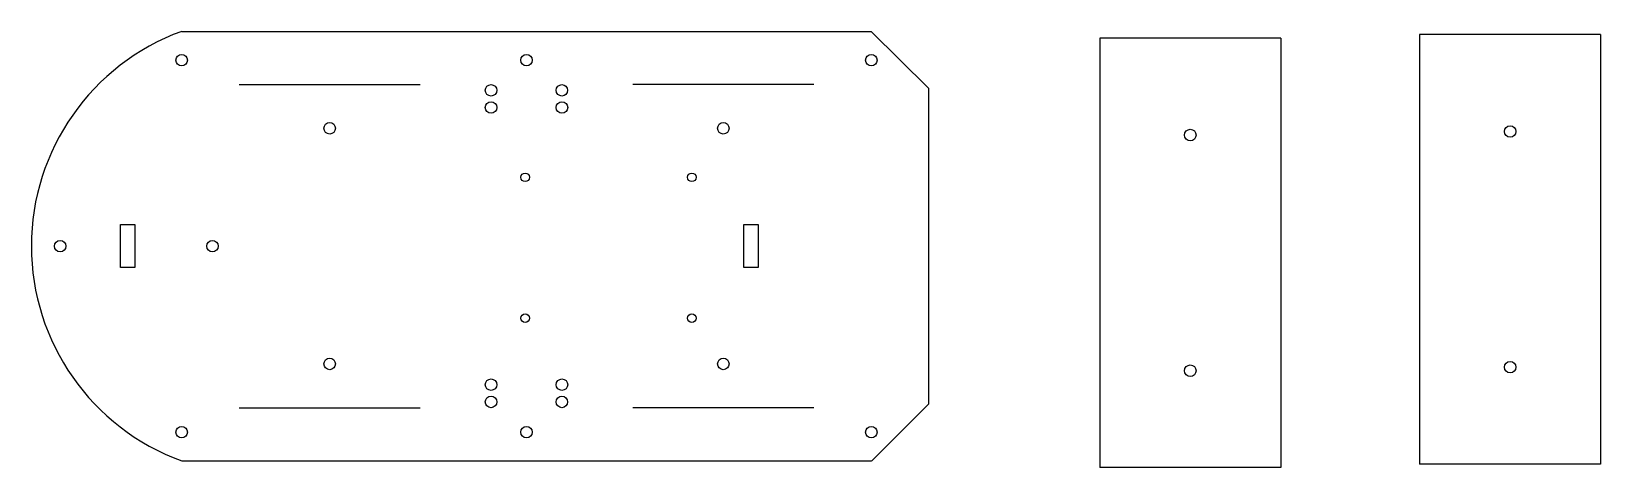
# Model space of a CAD drawing. Header units: millimetres. Extents: x 1388 to 1934, y 1236 to 1387.
import ezdxf

# ---------------------------------------------------------------- set-up
doc = ezdxf.new("R2010")
doc.units = ezdxf.units.MM

msp = doc.modelspace()

# ---------------------------------------------------------------- linework, layer by layer
for p, q in [((1440.45, 1387.48), (1680.45, 1387.48)), ((1440.45, 1387.48), (1460.45, 1387.48)), ((1680.45, 1387.48), (1700.34, 1367.77)), ((1759.96, 1385.12), (1759.96, 1235.69)), ((1822.96, 1385.12), (1759.96, 1385.12)), ((1822.96, 1385.12), (1822.96, 1235.69)), ((1871.27, 1386.37), (1871.27, 1236.94)), ((1934.27, 1386.37), (1871.27, 1386.37)), ((1934.27, 1386.37), (1934.27, 1236.94)), ((1460.45, 1368.98), (1523.45, 1368.98)), ((1548.11, 1368.98), (1548.11, 1368.98)), ((1660.45, 1368.98), (1597.45, 1368.98)), ((1700.34, 1367.77), (1700.34, 1257.77)), ((1419.11, 1312.77), (1419.11, 1320.27)), ((1419.11, 1320.27), (1424.11, 1320.27)), ((1424.11, 1320.27), (1424.11, 1305.27)), ((1636.11, 1312.77), (1636.11, 1320.27)), ((1636.11, 1320.27), (1641.11, 1320.27)), ((1641.11, 1320.27), (1641.11, 1305.27)), ((1419.11, 1305.27), (1419.11, 1312.77)), ((1636.11, 1305.27), (1636.11, 1312.77)), ((1424.11, 1305.27), (1419.11, 1305.27)), ((1641.11, 1305.27), (1636.11, 1305.27)), ((1460.45, 1256.55), (1523.45, 1256.55)), ((1548.11, 1256.55), (1548.11, 1256.55)), ((1660.45, 1256.55), (1597.45, 1256.55)), ((1700.34, 1257.77), (1680.57, 1237.93)), ((1440.45, 1238.05), (1680.45, 1238.05)), ((1822.96, 1235.69), (1759.96, 1235.69)), ((1934.27, 1236.94), (1871.27, 1236.94))]:
    msp.add_line(p, q)
for centre, radius in [((1440.45, 1377.48), 2), ((1560.45, 1377.48), 2), ((1680.45, 1377.48), 2), ((1548.11, 1366.98), 2), ((1572.77, 1366.98), 2), ((1548.11, 1360.98), 2), ((1572.79, 1360.98), 2), ((1491.95, 1353.77), 2), ((1628.95, 1353.77), 2), ((1902.77, 1352.65), 2), ((1791.46, 1351.41), 2), ((1559.99, 1336.7), 1.5), ((1617.99, 1336.7), 1.5), ((1398.14, 1312.77), 2), ((1451.14, 1312.77), 2), ((1559.99, 1287.7), 1.5), ((1617.99, 1287.7), 1.5), ((1491.95, 1271.77), 2), ((1628.95, 1271.77), 2), ((1902.77, 1270.66), 2), ((1791.46, 1269.41), 2), ((1548.11, 1264.55), 2), ((1572.79, 1264.55), 2), ((1548.11, 1258.55), 2), ((1572.77, 1258.55), 2), ((1440.45, 1248.05), 2), ((1560.45, 1248.05), 2), ((1680.45, 1248.05), 2)]:
    msp.add_circle(centre, radius)
msp.add_arc((1467.64, 1312.77), 79.51, 110, 250)

doc.saveas('drawing.dxf')
